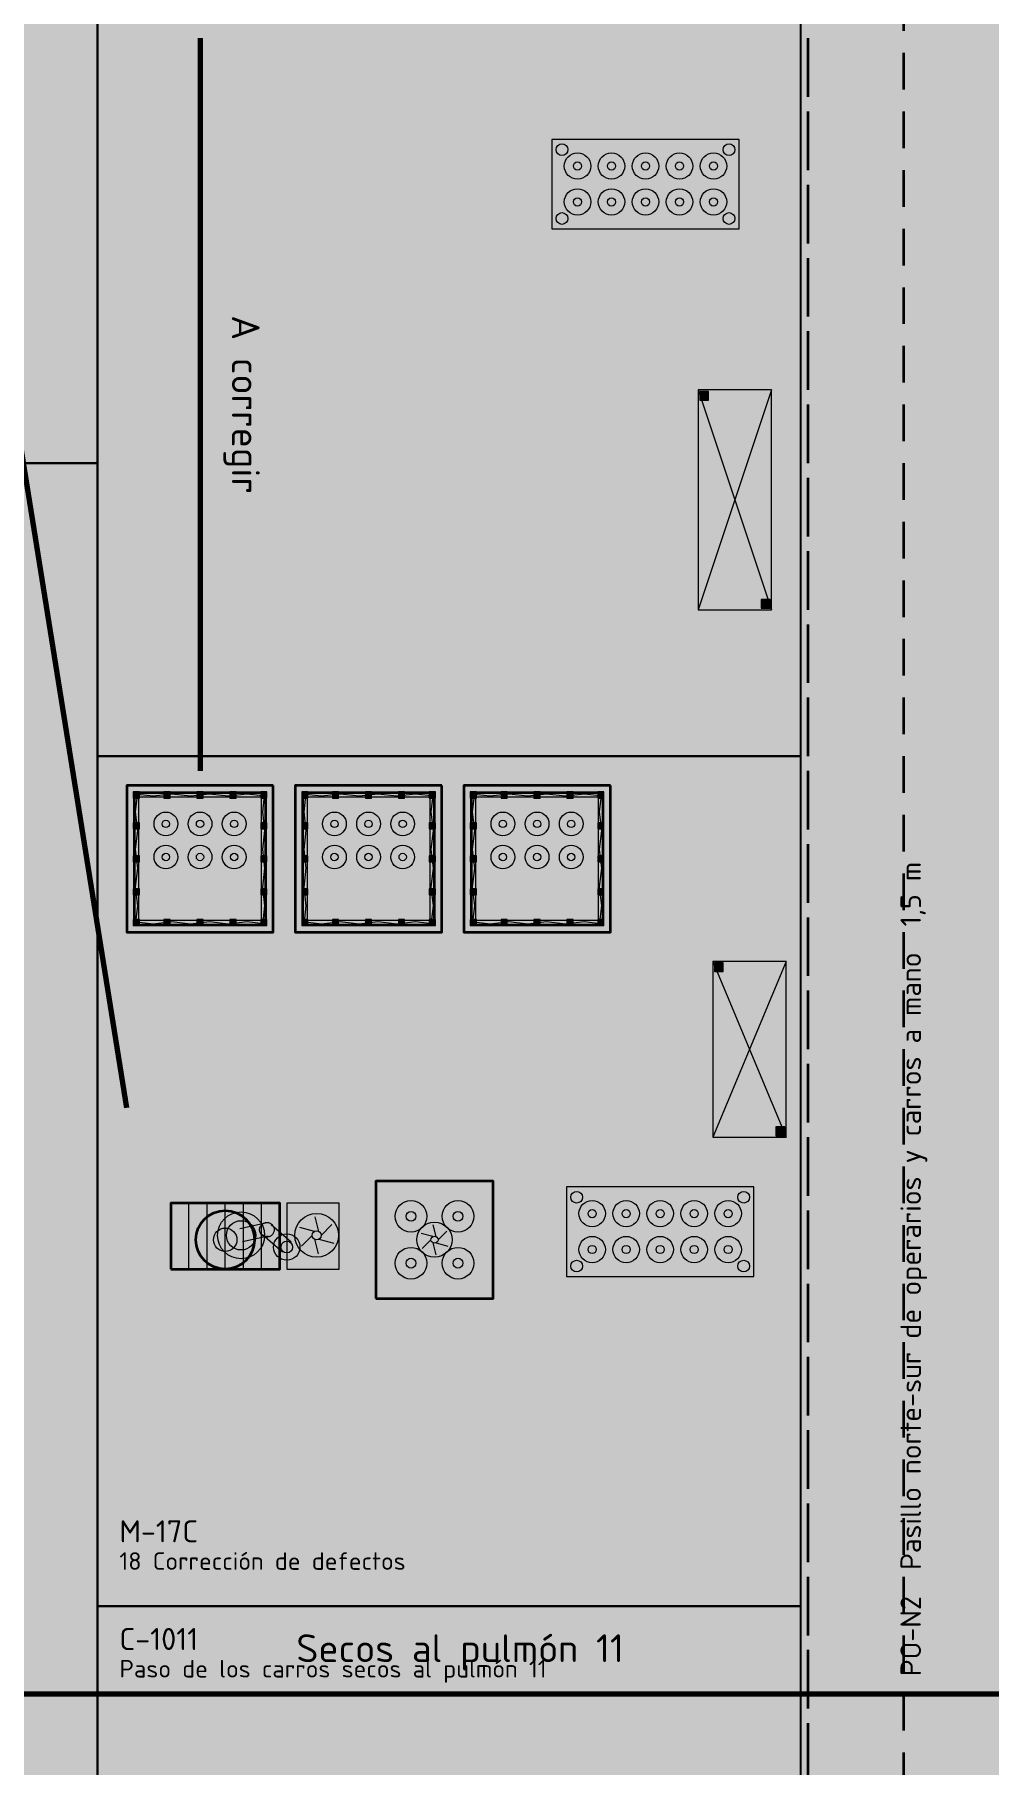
# Model space of a CAD drawing. Header units: millimetres. Extents: x 0 to 1189, y 0 to 841.
# Drawn here: x 637.7 to 702.8, y 511.2 to 629.2 of the extents above; entities that cross this region are included whole.
import ezdxf
from ezdxf.enums import TextEntityAlignment as Align

# ---------------------------------------------------------------- set-up
doc = ezdxf.new("R2010")
doc.units = ezdxf.units.MM
doc.linetypes.add('FLUJO-TRAZOS', pattern=[4, 2.5, -1.5])
doc.linetypes.add('IRAM-E-TRAZOS', pattern=[5, 4, -1])
doc.layers.add('A-EQUIPO', color=30, linetype='CONTINUOUS', lineweight=35, true_color=0xe67800)
doc.layers.add('A-PASILLO', color=2, linetype='IRAM-E-TRAZOS', lineweight=35, true_color=0xd7a500)
for name, color, linetype, lineweight in [('A-EQUIPO-FINO', 8, 'CONTINUOUS', 13), ('A-EQUIPO-OCULTO', 8, 'IRAM-E-TRAZOS', 13), ('A-EQUIPO-RELLENO', 9, 'CONTINUOUS', 13), ('A-RELLENO', 9, 'CONTINUOUS', 13), ('A-SECTOR', 1, 'CONTINUOUS', 25), ('A-SECTOR-TXT', 1, 'CONTINUOUS', 25), ('A-TEXTO', 7, 'CONTINUOUS', 18), ('F-PERSONAL', 6, 'FLUJO-TRAZOS', 35), ('F-SE', 30, 'CONTINUOUS', 70)]:
    doc.layers.add(name, color=color, linetype=linetype, lineweight=lineweight)
doc.styles.add('ISO3098', font='isocpeur.ttf')

msp = doc.modelspace()

# ---------------------------------------------------------------- hatches: boundary and pattern name
at = {"layer": 'A-EQUIPO-RELLENO', "true_color": 0xeeeeee}
h = msp.add_hatch(color=7, dxfattribs=at)
h.dxf.hatch_style = 1
h.paths.add_polyline_path([(673, 616), (685.8, 616), (685.8, 622.1), (673, 622.1)])
h = msp.add_hatch(color=7, dxfattribs=at)
h.dxf.hatch_style = 1
h.paths.add_polyline_path([(683, 605), (683, 590), (688, 590), (688, 605)])
at = {"layer": 'A-EQUIPO-RELLENO', "true_color": 0x969ba0}
h = msp.add_hatch(color=7, dxfattribs=at)
h.dxf.hatch_style = 1
h.paths.add_polyline_path([(683.1, 604.9), (683.1, 604.3), (683.7, 604.3), (683.7, 604.9)])
h = msp.add_hatch(color=7, dxfattribs=at)
h.dxf.hatch_style = 1
h.paths.add_polyline_path([(687.3, 590.7), (687.3, 590.1), (687.9, 590.1), (687.9, 590.7)])
at = {"layer": 'A-EQUIPO-RELLENO', "true_color": 0xf5f5f5}
h = msp.add_hatch(color=7, dxfattribs=at)
h.dxf.hatch_style = 1
h.paths.add_polyline_path([(654, 578), (644, 578), (644, 568), (654, 568)])
at = {"layer": 'A-EQUIPO-RELLENO', "true_color": 0x969ba0}
h = msp.add_hatch(color=7, dxfattribs=at)
h.dxf.hatch_style = 1
h.paths.add_polyline_path([(644.86, 577.56), (644.44, 577.56), (644.44, 577.14), (644.86, 577.14)])
h = msp.add_hatch(color=7, dxfattribs=at)
h.dxf.hatch_style = 1
h.paths.add_polyline_path([(644.86, 577.56), (644.44, 577.56), (644.44, 577.14), (644.86, 577.14)])
h = msp.add_hatch(color=7, dxfattribs=at)
h.dxf.hatch_style = 1
h.paths.add_polyline_path([(646.96, 577.56), (646.54, 577.56), (646.54, 577.14), (646.96, 577.14)])
h = msp.add_hatch(color=7, dxfattribs=at)
h.dxf.hatch_style = 1
h.paths.add_polyline_path([(649.21, 577.56), (648.79, 577.56), (648.79, 577.14), (649.21, 577.14)])
h = msp.add_hatch(color=7, dxfattribs=at)
h.dxf.hatch_style = 1
h.paths.add_polyline_path([(651.46, 577.56), (651.04, 577.56), (651.04, 577.14), (651.46, 577.14)])
h = msp.add_hatch(color=7, dxfattribs=at)
h.dxf.hatch_style = 1
h.paths.add_polyline_path([(653.56, 577.56), (653.14, 577.56), (653.14, 577.14), (653.56, 577.14)])
h = msp.add_hatch(color=7, dxfattribs=at)
h.dxf.hatch_style = 1
h.paths.add_polyline_path([(653.56, 577.56), (653.14, 577.56), (653.14, 577.14), (653.56, 577.14)])
at = {"layer": 'A-EQUIPO-RELLENO', "true_color": 0xf5f5f5}
h = msp.add_hatch(color=7, dxfattribs=at)
h.dxf.hatch_style = 1
h.paths.add_polyline_path([(665.5, 578), (655.5, 578), (655.5, 568), (665.5, 568)])
at = {"layer": 'A-EQUIPO-RELLENO', "true_color": 0x969ba0}
h = msp.add_hatch(color=7, dxfattribs=at)
h.dxf.hatch_style = 1
h.paths.add_polyline_path([(656.36, 577.56), (655.94, 577.56), (655.94, 577.14), (656.36, 577.14)])
h = msp.add_hatch(color=7, dxfattribs=at)
h.dxf.hatch_style = 1
h.paths.add_polyline_path([(656.36, 577.56), (655.94, 577.56), (655.94, 577.14), (656.36, 577.14)])
h = msp.add_hatch(color=7, dxfattribs=at)
h.dxf.hatch_style = 1
h.paths.add_polyline_path([(658.46, 577.56), (658.04, 577.56), (658.04, 577.14), (658.46, 577.14)])
h = msp.add_hatch(color=7, dxfattribs=at)
h.dxf.hatch_style = 1
h.paths.add_polyline_path([(660.71, 577.56), (660.29, 577.56), (660.29, 577.14), (660.71, 577.14)])
h = msp.add_hatch(color=7, dxfattribs=at)
h.dxf.hatch_style = 1
h.paths.add_polyline_path([(662.96, 577.56), (662.54, 577.56), (662.54, 577.14), (662.96, 577.14)])
h = msp.add_hatch(color=7, dxfattribs=at)
h.dxf.hatch_style = 1
h.paths.add_polyline_path([(665.06, 577.56), (664.64, 577.56), (664.64, 577.14), (665.06, 577.14)])
h = msp.add_hatch(color=7, dxfattribs=at)
h.dxf.hatch_style = 1
h.paths.add_polyline_path([(665.06, 577.56), (664.64, 577.56), (664.64, 577.14), (665.06, 577.14)])
at = {"layer": 'A-EQUIPO-RELLENO', "true_color": 0xf5f5f5}
h = msp.add_hatch(color=7, dxfattribs=at)
h.dxf.hatch_style = 1
h.paths.add_polyline_path([(677, 578), (667, 578), (667, 568), (677, 568)])
at = {"layer": 'A-EQUIPO-RELLENO', "true_color": 0x969ba0}
h = msp.add_hatch(color=7, dxfattribs=at)
h.dxf.hatch_style = 1
h.paths.add_polyline_path([(667.86, 577.56), (667.44, 577.56), (667.44, 577.14), (667.86, 577.14)])
h = msp.add_hatch(color=7, dxfattribs=at)
h.dxf.hatch_style = 1
h.paths.add_polyline_path([(667.86, 577.56), (667.44, 577.56), (667.44, 577.14), (667.86, 577.14)])
h = msp.add_hatch(color=7, dxfattribs=at)
h.dxf.hatch_style = 1
h.paths.add_polyline_path([(669.96, 577.56), (669.54, 577.56), (669.54, 577.14), (669.96, 577.14)])
h = msp.add_hatch(color=7, dxfattribs=at)
h.dxf.hatch_style = 1
h.paths.add_polyline_path([(672.21, 577.56), (671.79, 577.56), (671.79, 577.14), (672.21, 577.14)])
h = msp.add_hatch(color=7, dxfattribs=at)
h.dxf.hatch_style = 1
h.paths.add_polyline_path([(674.46, 577.56), (674.04, 577.56), (674.04, 577.14), (674.46, 577.14)])
h = msp.add_hatch(color=7, dxfattribs=at)
h.dxf.hatch_style = 1
h.paths.add_polyline_path([(676.56, 577.56), (676.14, 577.56), (676.14, 577.14), (676.56, 577.14)])
h = msp.add_hatch(color=7, dxfattribs=at)
h.dxf.hatch_style = 1
h.paths.add_polyline_path([(676.56, 577.56), (676.14, 577.56), (676.14, 577.14), (676.56, 577.14)])
h = msp.add_hatch(color=7, dxfattribs=at)
h.dxf.hatch_style = 1
h.paths.add_polyline_path([(644.86, 575.46), (644.44, 575.46), (644.44, 575.04), (644.86, 575.04)])
h = msp.add_hatch(color=7, dxfattribs=at)
h.dxf.hatch_style = 1
h.paths.add_polyline_path([(653.56, 575.46), (653.14, 575.46), (653.14, 575.04), (653.56, 575.04)])
h = msp.add_hatch(color=7, dxfattribs=at)
h.dxf.hatch_style = 1
h.paths.add_polyline_path([(656.36, 575.46), (655.94, 575.46), (655.94, 575.04), (656.36, 575.04)])
h = msp.add_hatch(color=7, dxfattribs=at)
h.dxf.hatch_style = 1
h.paths.add_polyline_path([(665.06, 575.46), (664.64, 575.46), (664.64, 575.04), (665.06, 575.04)])
h = msp.add_hatch(color=7, dxfattribs=at)
h.dxf.hatch_style = 1
h.paths.add_polyline_path([(667.86, 575.46), (667.44, 575.46), (667.44, 575.04), (667.86, 575.04)])
h = msp.add_hatch(color=7, dxfattribs=at)
h.dxf.hatch_style = 1
h.paths.add_polyline_path([(676.56, 575.46), (676.14, 575.46), (676.14, 575.04), (676.56, 575.04)])
h = msp.add_hatch(color=7, dxfattribs=at)
h.dxf.hatch_style = 1
h.paths.add_polyline_path([(644.86, 573.21), (644.44, 573.21), (644.44, 572.79), (644.86, 572.79)])
h = msp.add_hatch(color=7, dxfattribs=at)
h.dxf.hatch_style = 1
h.paths.add_polyline_path([(653.56, 573.21), (653.14, 573.21), (653.14, 572.79), (653.56, 572.79)])
h = msp.add_hatch(color=7, dxfattribs=at)
h.dxf.hatch_style = 1
h.paths.add_polyline_path([(656.36, 573.21), (655.94, 573.21), (655.94, 572.79), (656.36, 572.79)])
h = msp.add_hatch(color=7, dxfattribs=at)
h.dxf.hatch_style = 1
h.paths.add_polyline_path([(665.06, 573.21), (664.64, 573.21), (664.64, 572.79), (665.06, 572.79)])
h = msp.add_hatch(color=7, dxfattribs=at)
h.dxf.hatch_style = 1
h.paths.add_polyline_path([(667.86, 573.21), (667.44, 573.21), (667.44, 572.79), (667.86, 572.79)])
h = msp.add_hatch(color=7, dxfattribs=at)
h.dxf.hatch_style = 1
h.paths.add_polyline_path([(676.56, 573.21), (676.14, 573.21), (676.14, 572.79), (676.56, 572.79)])
h = msp.add_hatch(color=7, dxfattribs=at)
h.dxf.hatch_style = 1
h.paths.add_polyline_path([(644.86, 570.96), (644.44, 570.96), (644.44, 570.54), (644.86, 570.54)])
h = msp.add_hatch(color=7, dxfattribs=at)
h.dxf.hatch_style = 1
h.paths.add_polyline_path([(653.56, 570.96), (653.14, 570.96), (653.14, 570.54), (653.56, 570.54)])
h = msp.add_hatch(color=7, dxfattribs=at)
h.dxf.hatch_style = 1
h.paths.add_polyline_path([(656.36, 570.96), (655.94, 570.96), (655.94, 570.54), (656.36, 570.54)])
h = msp.add_hatch(color=7, dxfattribs=at)
h.dxf.hatch_style = 1
h.paths.add_polyline_path([(665.06, 570.96), (664.64, 570.96), (664.64, 570.54), (665.06, 570.54)])
h = msp.add_hatch(color=7, dxfattribs=at)
h.dxf.hatch_style = 1
h.paths.add_polyline_path([(667.86, 570.96), (667.44, 570.96), (667.44, 570.54), (667.86, 570.54)])
h = msp.add_hatch(color=7, dxfattribs=at)
h.dxf.hatch_style = 1
h.paths.add_polyline_path([(676.56, 570.96), (676.14, 570.96), (676.14, 570.54), (676.56, 570.54)])
h = msp.add_hatch(color=7, dxfattribs=at)
h.dxf.hatch_style = 1
h.paths.add_polyline_path([(644.86, 568.86), (644.44, 568.86), (644.44, 568.44), (644.86, 568.44)])
h = msp.add_hatch(color=7, dxfattribs=at)
h.dxf.hatch_style = 1
h.paths.add_polyline_path([(644.86, 568.86), (644.44, 568.86), (644.44, 568.44), (644.86, 568.44)])
h = msp.add_hatch(color=7, dxfattribs=at)
h.dxf.hatch_style = 1
h.paths.add_polyline_path([(646.96, 568.86), (646.54, 568.86), (646.54, 568.44), (646.96, 568.44)])
h = msp.add_hatch(color=7, dxfattribs=at)
h.dxf.hatch_style = 1
h.paths.add_polyline_path([(649.21, 568.86), (648.79, 568.86), (648.79, 568.44), (649.21, 568.44)])
h = msp.add_hatch(color=7, dxfattribs=at)
h.dxf.hatch_style = 1
h.paths.add_polyline_path([(651.46, 568.86), (651.04, 568.86), (651.04, 568.44), (651.46, 568.44)])
h = msp.add_hatch(color=7, dxfattribs=at)
h.dxf.hatch_style = 1
h.paths.add_polyline_path([(653.56, 568.86), (653.14, 568.86), (653.14, 568.44), (653.56, 568.44)])
h = msp.add_hatch(color=7, dxfattribs=at)
h.dxf.hatch_style = 1
h.paths.add_polyline_path([(653.56, 568.86), (653.14, 568.86), (653.14, 568.44), (653.56, 568.44)])
h = msp.add_hatch(color=7, dxfattribs=at)
h.dxf.hatch_style = 1
h.paths.add_polyline_path([(656.36, 568.86), (655.94, 568.86), (655.94, 568.44), (656.36, 568.44)])
h = msp.add_hatch(color=7, dxfattribs=at)
h.dxf.hatch_style = 1
h.paths.add_polyline_path([(656.36, 568.86), (655.94, 568.86), (655.94, 568.44), (656.36, 568.44)])
h = msp.add_hatch(color=7, dxfattribs=at)
h.dxf.hatch_style = 1
h.paths.add_polyline_path([(658.46, 568.86), (658.04, 568.86), (658.04, 568.44), (658.46, 568.44)])
h = msp.add_hatch(color=7, dxfattribs=at)
h.dxf.hatch_style = 1
h.paths.add_polyline_path([(660.71, 568.86), (660.29, 568.86), (660.29, 568.44), (660.71, 568.44)])
h = msp.add_hatch(color=7, dxfattribs=at)
h.dxf.hatch_style = 1
h.paths.add_polyline_path([(662.96, 568.86), (662.54, 568.86), (662.54, 568.44), (662.96, 568.44)])
h = msp.add_hatch(color=7, dxfattribs=at)
h.dxf.hatch_style = 1
h.paths.add_polyline_path([(665.06, 568.86), (664.64, 568.86), (664.64, 568.44), (665.06, 568.44)])
h = msp.add_hatch(color=7, dxfattribs=at)
h.dxf.hatch_style = 1
h.paths.add_polyline_path([(665.06, 568.86), (664.64, 568.86), (664.64, 568.44), (665.06, 568.44)])
h = msp.add_hatch(color=7, dxfattribs=at)
h.dxf.hatch_style = 1
h.paths.add_polyline_path([(667.86, 568.86), (667.44, 568.86), (667.44, 568.44), (667.86, 568.44)])
h = msp.add_hatch(color=7, dxfattribs=at)
h.dxf.hatch_style = 1
h.paths.add_polyline_path([(667.86, 568.86), (667.44, 568.86), (667.44, 568.44), (667.86, 568.44)])
h = msp.add_hatch(color=7, dxfattribs=at)
h.dxf.hatch_style = 1
h.paths.add_polyline_path([(669.96, 568.86), (669.54, 568.86), (669.54, 568.44), (669.96, 568.44)])
h = msp.add_hatch(color=7, dxfattribs=at)
h.dxf.hatch_style = 1
h.paths.add_polyline_path([(672.21, 568.86), (671.79, 568.86), (671.79, 568.44), (672.21, 568.44)])
h = msp.add_hatch(color=7, dxfattribs=at)
h.dxf.hatch_style = 1
h.paths.add_polyline_path([(674.46, 568.86), (674.04, 568.86), (674.04, 568.44), (674.46, 568.44)])
h = msp.add_hatch(color=7, dxfattribs=at)
h.dxf.hatch_style = 1
h.paths.add_polyline_path([(676.56, 568.86), (676.14, 568.86), (676.14, 568.44), (676.56, 568.44)])
h = msp.add_hatch(color=7, dxfattribs=at)
h.dxf.hatch_style = 1
h.paths.add_polyline_path([(676.56, 568.86), (676.14, 568.86), (676.14, 568.44), (676.56, 568.44)])
at = {"layer": 'A-EQUIPO-RELLENO', "true_color": 0xeeeeee}
h = msp.add_hatch(color=7, dxfattribs=at)
h.dxf.hatch_style = 1
h.paths.add_polyline_path([(684, 566), (684, 554), (689, 554), (689, 566)])
at = {"layer": 'A-EQUIPO-RELLENO', "true_color": 0x969ba0}
h = msp.add_hatch(color=7, dxfattribs=at)
h.dxf.hatch_style = 1
h.paths.add_polyline_path([(684.1, 565.9), (684.1, 565.3), (684.7, 565.3), (684.7, 565.9)])
h = msp.add_hatch(color=7, dxfattribs=at)
h.dxf.hatch_style = 1
h.paths.add_polyline_path([(688.3, 554.7), (688.3, 554.1), (688.9, 554.1), (688.9, 554.7)])
at = {"layer": 'A-EQUIPO-RELLENO', "true_color": 0xe6e6dc}
h = msp.add_hatch(color=7, dxfattribs=at)
h.dxf.hatch_style = 1
h.paths.add_polyline_path([(661, 543), (669, 543), (669, 551), (661, 551)])
at = {"layer": 'A-EQUIPO-RELLENO', "true_color": 0xeeeeee}
h = msp.add_hatch(color=7, dxfattribs=at)
h.dxf.hatch_style = 1
h.paths.add_polyline_path([(674, 544.5), (686.8, 544.5), (686.8, 550.6), (674, 550.6)])
h = msp.add_hatch(color=7, dxfattribs=at)
h.dxf.hatch_style = 1
h.paths.add_polyline_path([(647, 545), (654.44, 545), (654.44, 549.5), (647, 549.5)])
at = {"layer": 'A-EQUIPO-RELLENO', "true_color": 0xcdd0d4}
h = msp.add_hatch(color=7, dxfattribs=at)
h.dxf.hatch_style = 1
h.paths.add_polyline_path([(654.92, 545), (658.5, 545), (658.5, 549.5), (654.92, 549.5)])
at = {"layer": 'A-RELLENO', "true_color": 0xfde4c8}
h = msp.add_hatch(color=7, dxfattribs=at)
h.dxf.hatch_style = 1
h.paths.add_polyline_path([(570, 600), (642, 600), (642, 670), (570, 670)])
h = msp.add_hatch(color=7, dxfattribs=at)
h.dxf.hatch_style = 1
h.paths.add_polyline_path([(642, 580), (690, 580), (690, 670), (642, 670)])
at = {"layer": 'A-RELLENO', "true_color": 0xf6f6f6}
h = msp.add_hatch(color=7, dxfattribs=at)
h.dxf.hatch_style = 1
h.paths.add_polyline_path([(690, 420), (705, 420), (705, 670), (690, 670)])
at = {"layer": 'A-RELLENO', "true_color": 0xf8d9c0}
h = msp.add_hatch(color=7, dxfattribs=at)
h.dxf.hatch_style = 1
h.paths.add_polyline_path([(630, 420), (642, 420), (642, 600), (630, 600)])
at = {"layer": 'A-RELLENO', "true_color": 0xfde4c8}
h = msp.add_hatch(color=7, dxfattribs=at)
h.dxf.hatch_style = 1
h.paths.add_polyline_path([(642, 522), (690, 522), (690, 580), (642, 580)])
at = {"layer": 'A-RELLENO', "true_color": 0xf8d9c0}
h = msp.add_hatch(color=7, dxfattribs=at)
h.dxf.hatch_style = 1
h.paths.add_polyline_path([(642, 510), (690, 510), (690, 522), (642, 522)])
at = {"layer": 'F-PERSONAL', "true_color": 0xc800aa}
h = msp.add_hatch(color=7, dxfattribs=at)
h.dxf.hatch_style = 1
h.paths.add_polyline_path([(697, 611.4), (697.8, 614.6), (696.2, 614.6)])
h = msp.add_hatch(color=7, dxfattribs=at)
h.dxf.hatch_style = 1
h.paths.add_polyline_path([(697, 581.4), (697.8, 584.6), (696.2, 584.6)])
h = msp.add_hatch(color=7, dxfattribs=at)
h.dxf.hatch_style = 1
h.paths.add_polyline_path([(697, 551.4), (697.8, 554.6), (696.2, 554.6)])
h = msp.add_hatch(color=7, dxfattribs=at)
h.dxf.hatch_style = 1
h.paths.add_polyline_path([(697, 521.4), (697.8, 524.6), (696.2, 524.6)])
at = {"layer": 'F-SE', "true_color": 0xeb7800}
h = msp.add_hatch(color=7, dxfattribs=at)
h.dxf.hatch_style = 1
h.paths.add_polyline_path([(649, 592.4), (649.8, 595.6), (648.2, 595.6)])
h = msp.add_hatch(color=7, dxfattribs=at)
h.dxf.hatch_style = 1
h.paths.add_polyline_path([(638.22, 592.14), (637.93, 588.85), (639.51, 589.11)])
h = msp.add_hatch(color=7, dxfattribs=at)
h.dxf.hatch_style = 1
h.paths.add_polyline_path([(649, 579), (649.8, 582.2), (648.2, 582.2)])
h = msp.add_hatch(color=7, dxfattribs=at)
h.dxf.hatch_style = 1
h.paths.add_polyline_path([(662.6, 516), (659.4, 516.8), (659.4, 515.2)])

# ---------------------------------------------------------------- linework, layer by layer
at = {"layer": 'A-EQUIPO'}
for points in [[(654, 578), (644, 578), (644, 568), (654, 568)], [(653.5, 577.5), (644.5, 577.5), (644.5, 568.5), (653.5, 568.5)], [(665.5, 578), (655.5, 578), (655.5, 568), (665.5, 568)], [(665, 577.5), (656, 577.5), (656, 568.5), (665, 568.5)], [(677, 578), (667, 578), (667, 568), (677, 568)], [(676.5, 577.5), (667.5, 577.5), (667.5, 568.5), (676.5, 568.5)], [(661, 543), (669, 543), (669, 551), (661, 551)], [(647, 545), (654.44, 545), (654.44, 549.5), (647, 549.5)]]:
    msp.add_lwpolyline(points, close=True, dxfattribs=at)
msp.add_circle((650.72, 547), 2, dxfattribs=at)
at = {"layer": 'A-EQUIPO-FINO'}
for p, q in [((683, 605), (688, 590)), ((688, 605), (683, 590)), ((684, 566), (689, 554)), ((689, 566), (684, 554)), ((648.24, 545), (648.24, 549.5)), ((649.48, 545), (649.48, 549.5)), ((650.72, 545), (650.72, 549.5)), ((651.96, 545), (651.96, 549.5)), ((653.2, 545), (653.2, 549.5))]:
    msp.add_line(p, q, dxfattribs=at)
for points in [[(673, 616), (685.8, 616), (685.8, 622.1), (673, 622.1)], [(683, 605), (683, 590), (688, 590), (688, 605)], [(683.1, 604.9), (683.1, 604.3), (683.7, 604.3), (683.7, 604.9)], [(687.3, 590.7), (687.3, 590.1), (687.9, 590.1), (687.9, 590.7)], [(644.86, 577.56), (644.44, 577.56), (644.44, 577.14), (644.86, 577.14)], [(644.86, 577.56), (644.44, 577.56), (644.44, 577.14), (644.86, 577.14)], [(646.96, 577.56), (646.54, 577.56), (646.54, 577.14), (646.96, 577.14)], [(649.21, 577.56), (648.79, 577.56), (648.79, 577.14), (649.21, 577.14)], [(651.46, 577.56), (651.04, 577.56), (651.04, 577.14), (651.46, 577.14)], [(653.56, 577.56), (653.14, 577.56), (653.14, 577.14), (653.56, 577.14)], [(653.56, 577.56), (653.14, 577.56), (653.14, 577.14), (653.56, 577.14)], [(656.36, 577.56), (655.94, 577.56), (655.94, 577.14), (656.36, 577.14)], [(656.36, 577.56), (655.94, 577.56), (655.94, 577.14), (656.36, 577.14)], [(658.46, 577.56), (658.04, 577.56), (658.04, 577.14), (658.46, 577.14)], [(660.71, 577.56), (660.29, 577.56), (660.29, 577.14), (660.71, 577.14)], [(662.96, 577.56), (662.54, 577.56), (662.54, 577.14), (662.96, 577.14)], [(665.06, 577.56), (664.64, 577.56), (664.64, 577.14), (665.06, 577.14)], [(665.06, 577.56), (664.64, 577.56), (664.64, 577.14), (665.06, 577.14)], [(667.86, 577.56), (667.44, 577.56), (667.44, 577.14), (667.86, 577.14)], [(667.86, 577.56), (667.44, 577.56), (667.44, 577.14), (667.86, 577.14)], [(669.96, 577.56), (669.54, 577.56), (669.54, 577.14), (669.96, 577.14)], [(672.21, 577.56), (671.79, 577.56), (671.79, 577.14), (672.21, 577.14)], [(674.46, 577.56), (674.04, 577.56), (674.04, 577.14), (674.46, 577.14)], [(676.56, 577.56), (676.14, 577.56), (676.14, 577.14), (676.56, 577.14)], [(676.56, 577.56), (676.14, 577.56), (676.14, 577.14), (676.56, 577.14)], [(653.2, 577.2), (644.8, 577.2), (644.8, 568.8), (653.2, 568.8)], [(664.7, 577.2), (656.3, 577.2), (656.3, 568.8), (664.7, 568.8)], [(676.2, 577.2), (667.8, 577.2), (667.8, 568.8), (676.2, 568.8)], [(644.86, 575.46), (644.44, 575.46), (644.44, 575.04), (644.86, 575.04)], [(653.56, 575.46), (653.14, 575.46), (653.14, 575.04), (653.56, 575.04)], [(656.36, 575.46), (655.94, 575.46), (655.94, 575.04), (656.36, 575.04)], [(665.06, 575.46), (664.64, 575.46), (664.64, 575.04), (665.06, 575.04)], [(667.86, 575.46), (667.44, 575.46), (667.44, 575.04), (667.86, 575.04)], [(676.56, 575.46), (676.14, 575.46), (676.14, 575.04), (676.56, 575.04)], [(644.86, 573.21), (644.44, 573.21), (644.44, 572.79), (644.86, 572.79)], [(653.56, 573.21), (653.14, 573.21), (653.14, 572.79), (653.56, 572.79)], [(656.36, 573.21), (655.94, 573.21), (655.94, 572.79), (656.36, 572.79)], [(665.06, 573.21), (664.64, 573.21), (664.64, 572.79), (665.06, 572.79)], [(667.86, 573.21), (667.44, 573.21), (667.44, 572.79), (667.86, 572.79)], [(676.56, 573.21), (676.14, 573.21), (676.14, 572.79), (676.56, 572.79)], [(644.86, 570.96), (644.44, 570.96), (644.44, 570.54), (644.86, 570.54)], [(653.56, 570.96), (653.14, 570.96), (653.14, 570.54), (653.56, 570.54)], [(656.36, 570.96), (655.94, 570.96), (655.94, 570.54), (656.36, 570.54)], [(665.06, 570.96), (664.64, 570.96), (664.64, 570.54), (665.06, 570.54)], [(667.86, 570.96), (667.44, 570.96), (667.44, 570.54), (667.86, 570.54)], [(676.56, 570.96), (676.14, 570.96), (676.14, 570.54), (676.56, 570.54)], [(644.86, 568.86), (644.44, 568.86), (644.44, 568.44), (644.86, 568.44)], [(644.86, 568.86), (644.44, 568.86), (644.44, 568.44), (644.86, 568.44)], [(646.96, 568.86), (646.54, 568.86), (646.54, 568.44), (646.96, 568.44)], [(649.21, 568.86), (648.79, 568.86), (648.79, 568.44), (649.21, 568.44)], [(651.46, 568.86), (651.04, 568.86), (651.04, 568.44), (651.46, 568.44)], [(653.56, 568.86), (653.14, 568.86), (653.14, 568.44), (653.56, 568.44)], [(653.56, 568.86), (653.14, 568.86), (653.14, 568.44), (653.56, 568.44)], [(656.36, 568.86), (655.94, 568.86), (655.94, 568.44), (656.36, 568.44)], [(656.36, 568.86), (655.94, 568.86), (655.94, 568.44), (656.36, 568.44)], [(658.46, 568.86), (658.04, 568.86), (658.04, 568.44), (658.46, 568.44)], [(660.71, 568.86), (660.29, 568.86), (660.29, 568.44), (660.71, 568.44)], [(662.96, 568.86), (662.54, 568.86), (662.54, 568.44), (662.96, 568.44)], [(665.06, 568.86), (664.64, 568.86), (664.64, 568.44), (665.06, 568.44)], [(665.06, 568.86), (664.64, 568.86), (664.64, 568.44), (665.06, 568.44)], [(667.86, 568.86), (667.44, 568.86), (667.44, 568.44), (667.86, 568.44)], [(667.86, 568.86), (667.44, 568.86), (667.44, 568.44), (667.86, 568.44)], [(669.96, 568.86), (669.54, 568.86), (669.54, 568.44), (669.96, 568.44)], [(672.21, 568.86), (671.79, 568.86), (671.79, 568.44), (672.21, 568.44)], [(674.46, 568.86), (674.04, 568.86), (674.04, 568.44), (674.46, 568.44)], [(676.56, 568.86), (676.14, 568.86), (676.14, 568.44), (676.56, 568.44)], [(676.56, 568.86), (676.14, 568.86), (676.14, 568.44), (676.56, 568.44)], [(684, 566), (684, 554), (689, 554), (689, 566)], [(684.1, 565.9), (684.1, 565.3), (684.7, 565.3), (684.7, 565.9)], [(688.3, 554.7), (688.3, 554.1), (688.9, 554.1), (688.9, 554.7)], [(674, 544.5), (686.8, 544.5), (686.8, 550.6), (674, 550.6)], [(654.92, 545), (658.5, 545), (658.5, 549.5), (654.92, 549.5)]]:
    msp.add_lwpolyline(points, close=True, dxfattribs=at)
for points in [[(653.5, 577.27), (652.21, 577.42), (650.93, 577.27), (649.64, 577.42), (648.36, 577.27), (647.07, 577.42), (645.79, 577.27), (644.5, 577.42)], [(644.73, 577.5), (644.58, 576.21), (644.73, 574.93), (644.58, 573.64), (644.73, 572.36), (644.58, 571.07), (644.73, 569.79), (644.58, 568.5)], [(653.28, 568.5), (653.43, 569.79), (653.28, 571.07), (653.43, 572.36), (653.28, 573.64), (653.43, 574.93), (653.28, 576.21), (653.43, 577.5)], [(665, 577.27), (663.71, 577.42), (662.43, 577.27), (661.14, 577.42), (659.86, 577.27), (658.57, 577.42), (657.29, 577.27), (656, 577.42)], [(656.23, 577.5), (656.08, 576.21), (656.23, 574.93), (656.08, 573.64), (656.23, 572.36), (656.08, 571.07), (656.23, 569.79), (656.08, 568.5)], [(664.78, 568.5), (664.93, 569.79), (664.78, 571.07), (664.93, 572.36), (664.78, 573.64), (664.93, 574.93), (664.78, 576.21), (664.93, 577.5)], [(676.5, 577.27), (675.21, 577.42), (673.93, 577.27), (672.64, 577.42), (671.36, 577.27), (670.07, 577.42), (668.79, 577.27), (667.5, 577.42)], [(667.73, 577.5), (667.57, 576.21), (667.73, 574.93), (667.57, 573.64), (667.73, 572.36), (667.57, 571.07), (667.73, 569.79), (667.57, 568.5)], [(676.27, 568.5), (676.43, 569.79), (676.27, 571.07), (676.43, 572.36), (676.27, 573.64), (676.43, 574.93), (676.27, 576.21), (676.43, 577.5)], [(644.5, 568.72), (645.79, 568.57), (647.07, 568.72), (648.36, 568.57), (649.64, 568.72), (650.93, 568.57), (652.21, 568.72), (653.5, 568.57)], [(656, 568.72), (657.29, 568.57), (658.57, 568.72), (659.86, 568.57), (661.14, 568.72), (662.43, 568.57), (663.71, 568.72), (665, 568.57)], [(667.5, 568.72), (668.79, 568.57), (670.07, 568.72), (671.36, 568.57), (672.64, 568.72), (673.93, 568.57), (675.21, 568.72), (676.5, 568.57)], [(656.81, 547.56), (655.8, 547.84)], [(657.11, 547.56), (656.85, 548.57)], [(657.26, 547.3), (658, 548.03)], [(665.12, 547.21), (664.91, 548.02)], [(656.66, 547.3), (655.92, 546.57)], [(656.81, 547.04), (657.07, 546.03)], [(657.11, 547.04), (658.12, 546.76)], [(664.88, 547.21), (664.08, 547.43)], [(664.76, 547), (664.16, 546.41)], [(664.88, 546.79), (665.09, 545.98)], [(665.12, 546.79), (665.92, 546.57)], [(665.24, 547), (665.84, 547.59)]]:
    msp.add_lwpolyline(points, dxfattribs=at)
for centre, radius in [((673.7, 621.4), 0.4), ((674.76, 620.28), 0.9), ((677.08, 620.28), 0.9), ((679.4, 620.28), 0.9), ((681.72, 620.28), 0.9), ((684.04, 620.28), 0.9), ((685.1, 621.4), 0.4), ((674.76, 620.28), 0.28), ((677.08, 620.28), 0.28), ((679.4, 620.28), 0.28), ((681.72, 620.28), 0.28), ((684.04, 620.28), 0.28), ((674.76, 617.83), 0.9), ((677.08, 617.83), 0.9), ((679.4, 617.83), 0.9), ((681.72, 617.83), 0.9), ((684.04, 617.83), 0.9), ((674.76, 617.83), 0.28), ((677.08, 617.83), 0.28), ((679.4, 617.83), 0.28), ((681.72, 617.83), 0.28), ((684.04, 617.83), 0.28), ((673.7, 616.7), 0.4), ((685.1, 616.7), 0.4), ((646.67, 575.38), 0.81), ((649, 575.38), 0.81), ((651.33, 575.38), 0.81), ((658.17, 575.38), 0.81), ((660.5, 575.38), 0.81), ((662.83, 575.38), 0.81), ((669.67, 575.38), 0.81), ((672, 575.38), 0.81), ((674.33, 575.38), 0.81), ((646.67, 575.38), 0.252), ((649, 575.38), 0.252), ((651.33, 575.38), 0.252), ((658.17, 575.38), 0.252), ((660.5, 575.38), 0.252), ((662.83, 575.38), 0.252), ((669.67, 575.38), 0.252), ((672, 575.38), 0.252), ((674.33, 575.38), 0.252), ((646.67, 573.12), 0.81), ((649, 573.12), 0.81), ((651.33, 573.12), 0.81), ((658.17, 573.12), 0.81), ((660.5, 573.12), 0.81), ((662.83, 573.12), 0.81), ((669.67, 573.12), 0.81), ((672, 573.12), 0.81), ((674.33, 573.12), 0.81), ((646.67, 573.12), 0.252), ((649, 573.12), 0.252), ((651.33, 573.12), 0.252), ((658.17, 573.12), 0.252), ((660.5, 573.12), 0.252), ((662.83, 573.12), 0.252), ((669.67, 573.12), 0.252), ((672, 573.12), 0.252), ((674.33, 573.12), 0.252), ((674.7, 549.9), 0.4), ((686.1, 549.9), 0.4), ((663.4, 548.6), 1.08), ((666.6, 548.6), 1.08), ((675.76, 548.78), 0.9), ((675.76, 548.78), 0.28), ((678.08, 548.78), 0.9), ((678.08, 548.78), 0.28), ((680.4, 548.78), 0.9), ((680.4, 548.78), 0.28), ((682.72, 548.78), 0.9), ((682.72, 548.78), 0.28), ((685.04, 548.78), 0.9), ((685.04, 548.78), 0.28), ((650.72, 547), 0.8), ((651.8, 547.3), 1.6), ((651.8, 547.3), 1), ((656.96, 547.3), 1.5), ((663.4, 548.6), 0.336), ((665, 547), 1.2), ((666.6, 548.6), 0.336), ((654.92, 546.5), 0.9), ((654.92, 546.5), 0.4), ((656.96, 547.3), 0.3), ((665, 547), 0.24), ((675.76, 546.33), 0.9), ((678.08, 546.33), 0.9), ((680.4, 546.33), 0.9), ((682.72, 546.33), 0.9), ((685.04, 546.33), 0.9), ((663.4, 545.4), 1.08), ((663.4, 545.4), 0.336), ((666.6, 545.4), 1.08), ((666.6, 545.4), 0.336), ((674.7, 545.2), 0.4), ((675.76, 546.33), 0.28), ((678.08, 546.33), 0.28), ((680.4, 546.33), 0.28), ((682.72, 546.33), 0.28), ((685.04, 546.33), 0.28), ((686.1, 545.2), 0.4)]:
    msp.add_circle(centre, radius, dxfattribs=at)
at = {"layer": 'A-EQUIPO-OCULTO'}
for p, q in [((651.5, 578), (646.5, 578)), ((663, 578), (658, 578)), ((674.5, 578), (669.5, 578)), ((653.47, 548.12), (651.71, 547.74)), ((655.21, 546.84), (653.85, 548.02)), ((653.65, 547.24), (651.89, 546.86)), ((654.63, 546.16), (653.27, 547.34))]:
    msp.add_line(p, q, dxfattribs=at)
msp.add_circle((653.56, 547.68), 0.5, dxfattribs=at)
at = {"layer": 'A-PASILLO'}
msp.add_line((690.5, 420), (690.5, 670), dxfattribs=at)
at = {"layer": 'A-SECTOR'}
for points in [[(570, 600), (642, 600), (642, 670), (570, 670)], [(642, 580), (690, 580), (690, 670), (642, 670)], [(630, 420), (642, 420), (642, 600), (630, 600)], [(642, 522), (690, 522), (690, 580), (642, 580)], [(642, 510), (690, 510), (690, 522), (642, 522)]]:
    msp.add_lwpolyline(points, close=True, dxfattribs=at)
at = {"layer": 'F-PERSONAL'}
msp.add_lwpolyline([(698, 702), (698, 680), (697, 680), (697, 412)], dxfattribs=at)
at = {"layer": 'F-SE'}
for points in [[(644, 556), (636, 606), (577, 615), (577, 628.5)], [(649, 629), (649, 579)], [(607, 532), (607, 526), (636, 526), (636, 516), (697.5, 516), (707, 516)]]:
    msp.add_lwpolyline(points, dxfattribs=at)

# ---------------------------------------------------------------- texts
at = {"layer": 'A-SECTOR-TXT', "style": 'ISO3098'}
for s, height, p in [('M-17C', 1.5, (643.5, 527.85)), ('18 Corrección de defectos', 1.2, (643.5, 525.67)), ('C-1011', 1.5, (643.5, 520.5)), ('Paso de los carros secos al pulmón 11', 1.2, (643.5, 518.32))]:
    msp.add_text(s, height=height, dxfattribs=at).set_placement(p, align=Align.TOP_LEFT)
at = {"layer": 'A-TEXTO', "style": 'ISO3098'}
msp.add_text('PO-N2  Pasillo norte-sur de operarios y carros a mano  1,5 m', height=1.4, rotation=90, dxfattribs=at).set_placement((697.5, 545), align=Align.MIDDLE_CENTER)
at = {"layer": 'F-SE', "style": 'ISO3098'}
msp.add_text('A corregir', height=1.9, rotation=-90, dxfattribs=at).set_placement((650.6, 604), align=Align.BOTTOM_CENTER)
msp.add_text('Secos al pulmón 11', height=1.9, dxfattribs=at).set_placement((666.75, 517.6), align=Align.BOTTOM_CENTER)

doc.saveas('drawing.dxf')
